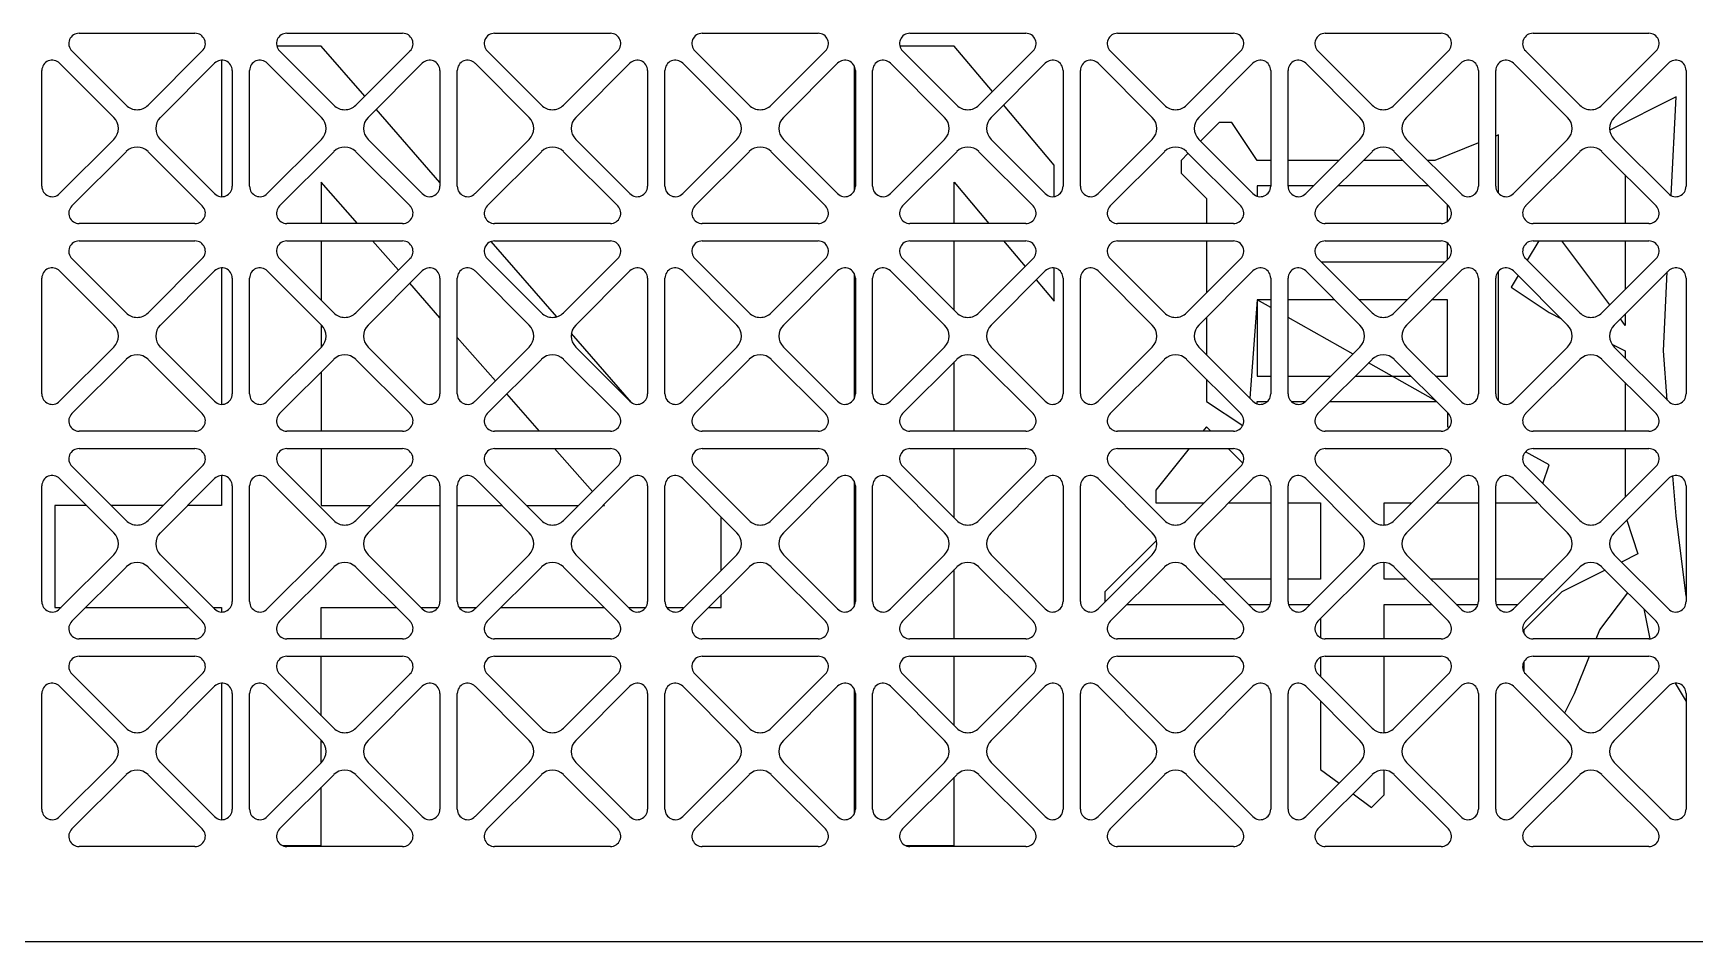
# Model space of a CAD drawing. Header units: millimetres. Extents: x 0 to 87554, y -20854 to 20404.
# Drawn here: x 49349 to 49541, y -5476.7 to -5371.7 of the extents above; entities that cross this region are included whole.
import ezdxf

# ---------------------------------------------------------------- set-up
doc = ezdxf.new("R2010")
doc.units = ezdxf.units.MM
doc.layers.get('0').update_dxf_attribs({"lineweight": 15})
doc.layers.add('4215-12657_0', color=7, linetype='Continuous')
doc.layers.add('THICK', color=7, linetype='Continuous', lineweight=0)

# ---------------------------------------------------------------- blocks, each defined once
blk = doc.blocks.new('e4tggg')
at = {"layer": '4215-12657_0', "color": 87, "linetype": 'Continuous'}
for p, q in [((207.12, -1726.2), (220.5, -1726.2)), ((235.1, -1727.7), (229.97, -1727.7)), ((231.12, -1726.2), (244.5, -1726.2)), ((240.12, -1733.47), (235.1, -1727.7)), ((255.12, -1726.2), (268.5, -1726.2)), ((279.12, -1726.2), (292.5, -1726.2)), ((308.24, -1727.7), (301.97, -1727.7)), ((303.12, -1726.2), (316.5, -1726.2)), ((312.65, -1732.95), (308.24, -1727.7)), ((327.12, -1726.2), (340.5, -1726.2)), ((351.12, -1726.2), (364.5, -1726.2)), ((375.12, -1726.2), (388.5, -1726.2)), ((204.86, -1729.66), (211.12, -1735.93)), ((212.54, -1734.51), (206.27, -1728.25)), ((221.35, -1728.25), (215.08, -1734.51)), ((216.5, -1735.93), (222.76, -1729.66)), ((223.55, -1729.32), (223.55, -1745.08)), ((228.86, -1729.66), (235.12, -1735.93)), ((236.54, -1734.51), (230.27, -1728.25)), ((245.35, -1728.25), (239.08, -1734.51)), ((240.5, -1735.93), (246.76, -1729.66)), ((252.86, -1729.66), (259.12, -1735.93)), ((260.54, -1734.51), (254.27, -1728.25)), ((269.35, -1728.25), (263.08, -1734.51)), ((264.5, -1735.93), (270.76, -1729.66)), ((276.86, -1729.66), (283.12, -1735.93)), ((284.54, -1734.51), (278.27, -1728.25)), ((293.35, -1728.25), (287.08, -1734.51)), ((288.5, -1735.93), (294.76, -1729.66)), ((300.86, -1729.66), (307.12, -1735.93)), ((308.54, -1734.51), (302.27, -1728.25)), ((317.35, -1728.25), (311.08, -1734.51)), ((312.5, -1735.93), (318.76, -1729.66)), ((324.86, -1729.66), (331.12, -1735.93)), ((332.54, -1734.51), (326.27, -1728.25)), ((341.35, -1728.25), (335.08, -1734.51)), ((336.5, -1735.93), (342.76, -1729.66)), ((348.86, -1729.66), (355.12, -1735.93)), ((356.54, -1734.51), (350.27, -1728.25)), ((365.35, -1728.25), (359.08, -1734.51)), ((360.5, -1735.93), (366.76, -1729.66)), ((372.86, -1729.66), (379.12, -1735.93)), ((380.54, -1734.51), (374.27, -1728.25)), ((389.35, -1728.25), (383.08, -1734.51)), ((384.5, -1735.93), (390.76, -1729.66)), ((202.81, -1743.89), (202.81, -1730.51)), ((224.81, -1730.51), (224.81, -1743.89)), ((226.81, -1743.89), (226.81, -1730.51)), ((248.81, -1730.51), (248.81, -1743.89)), ((250.81, -1743.89), (250.81, -1730.51)), ((272.81, -1730.51), (272.81, -1743.89)), ((274.81, -1743.89), (274.81, -1730.51)), ((296.69, -1729.99), (296.69, -1744.41)), ((296.81, -1730.51), (296.81, -1743.89)), ((298.81, -1743.89), (298.81, -1730.51)), ((320.81, -1730.51), (320.81, -1743.89)), ((322.81, -1743.89), (322.81, -1730.51)), ((344.81, -1730.51), (344.81, -1743.89)), ((346.81, -1743.89), (346.81, -1730.51)), ((368.81, -1730.51), (368.81, -1743.89)), ((370.81, -1743.89), (370.81, -1730.51)), ((392.81, -1730.51), (392.81, -1743.89)), ((391.65, -1733.56), (383.99, -1737.39)), ((391.08, -1744.96), (391.65, -1733.56)), ((248.81, -1743.45), (241.44, -1734.98)), ((319.79, -1741.46), (313.94, -1734.49)), ((338.85, -1736.5), (336.69, -1738.66)), ((340.32, -1736.5), (338.85, -1736.5)), ((343.25, -1740.9), (340.32, -1736.5)), ((211.12, -1738.47), (204.86, -1744.74)), ((222.76, -1744.74), (216.5, -1738.47)), ((235.12, -1738.47), (228.86, -1744.74)), ((246.76, -1744.74), (240.5, -1738.47)), ((259.12, -1738.47), (252.86, -1744.74)), ((270.76, -1744.74), (264.5, -1738.47)), ((283.12, -1738.47), (276.86, -1744.74)), ((294.76, -1744.74), (288.5, -1738.47)), ((307.12, -1738.47), (300.86, -1744.74)), ((318.76, -1744.74), (312.5, -1738.47)), ((331.12, -1738.47), (324.86, -1744.74)), ((342.76, -1744.74), (336.5, -1738.47)), ((355.12, -1738.47), (348.86, -1744.74)), ((366.76, -1744.74), (360.5, -1738.47)), ((368.81, -1738.88), (363.78, -1740.9)), ((371.12, -1737.96), (370.81, -1738.08)), ((371.12, -1744.68), (371.12, -1737.96)), ((379.12, -1738.47), (372.86, -1744.74)), ((390.76, -1744.74), (384.5, -1738.47)), ((206.27, -1746.15), (212.54, -1739.89)), ((215.08, -1739.89), (221.35, -1746.15)), ((230.27, -1746.15), (236.54, -1739.89)), ((239.08, -1739.89), (245.35, -1746.15)), ((254.27, -1746.15), (260.54, -1739.89)), ((263.08, -1739.89), (269.35, -1746.15)), ((278.27, -1746.15), (284.54, -1739.89)), ((287.08, -1739.89), (293.35, -1746.15)), ((302.27, -1746.15), (308.54, -1739.89)), ((311.08, -1739.89), (317.35, -1746.15)), ((326.27, -1746.15), (332.54, -1739.89)), ((335.27, -1740.08), (334.45, -1740.9)), ((334.45, -1740.9), (334.45, -1742.36)), ((335.08, -1739.89), (341.35, -1746.15)), ((344.81, -1740.9), (343.25, -1740.9)), ((352.7, -1740.9), (346.81, -1740.9)), ((350.27, -1746.15), (356.54, -1739.89)), ((360.09, -1740.9), (355.53, -1740.9)), ((359.08, -1739.89), (365.35, -1746.15)), ((363.78, -1740.9), (362.92, -1740.9)), ((374.27, -1746.15), (380.54, -1739.89)), ((383.08, -1739.89), (389.35, -1746.15)), ((319.79, -1745.07), (319.79, -1741.46)), ((334.45, -1742.36), (337.39, -1745.3)), ((385.78, -1742.58), (385.78, -1748.2)), ((239.28, -1748.2), (235.1, -1743.42)), ((235.1, -1743.42), (235.1, -1748.2)), ((308.24, -1743.42), (312.25, -1748.2)), ((308.24, -1748.2), (308.24, -1743.42)), ((344.81, -1743.83), (343.25, -1743.83)), ((343.25, -1743.83), (343.25, -1745.03)), ((349.77, -1743.83), (346.81, -1743.83)), ((363.03, -1743.83), (352.6, -1743.83)), ((337.39, -1745.3), (337.39, -1748.2)), ((365.25, -1747.93), (365.25, -1746.05)), ((220.5, -1748.2), (207.12, -1748.2)), ((244.5, -1748.2), (231.12, -1748.2)), ((268.5, -1748.2), (255.12, -1748.2)), ((292.5, -1748.2), (279.12, -1748.2)), ((316.5, -1748.2), (303.12, -1748.2)), ((340.5, -1748.2), (327.12, -1748.2)), ((364.5, -1748.2), (351.12, -1748.2)), ((388.5, -1748.2), (375.12, -1748.2)), ((207.12, -1750.2), (220.5, -1750.2)), ((231.12, -1750.2), (244.5, -1750.2)), ((235.1, -1750.2), (235.1, -1757.07)), ((244.01, -1753.59), (241.03, -1750.2)), ((262.31, -1758.96), (254.74, -1750.27)), ((255.12, -1750.2), (268.5, -1750.2)), ((279.12, -1750.2), (292.5, -1750.2)), ((303.12, -1750.2), (316.5, -1750.2)), ((308.24, -1758.21), (308.24, -1750.2)), ((313.93, -1750.2), (316.42, -1753.17)), ((327.12, -1750.2), (340.5, -1750.2)), ((337.39, -1750.2), (337.39, -1756.21)), ((351.12, -1750.2), (364.5, -1750.2)), ((365.25, -1752.35), (365.25, -1750.47)), ((375.8, -1750.2), (374.46, -1752.43)), ((375.12, -1750.2), (388.5, -1750.2)), ((384.01, -1757.59), (378.46, -1750.2)), ((385.78, -1750.2), (385.78, -1755.82)), ((212.54, -1758.51), (206.27, -1752.25)), ((221.35, -1752.25), (215.08, -1758.51)), ((236.54, -1758.51), (230.27, -1752.25)), ((245.35, -1752.25), (239.08, -1758.51)), ((260.54, -1758.51), (254.27, -1752.25)), ((269.35, -1752.25), (263.08, -1758.51)), ((284.54, -1758.51), (278.27, -1752.25)), ((293.35, -1752.25), (287.08, -1758.51)), ((308.54, -1758.51), (302.27, -1752.25)), ((317.35, -1752.25), (311.08, -1758.51)), ((332.54, -1758.51), (326.27, -1752.25)), ((341.35, -1752.25), (335.08, -1758.51)), ((356.54, -1758.51), (350.27, -1752.25)), ((350.65, -1752.63), (364.97, -1752.63)), ((365.35, -1752.25), (359.08, -1758.51)), ((380.54, -1758.51), (374.27, -1752.25)), ((389.35, -1752.25), (383.08, -1758.51)), ((202.81, -1767.89), (202.81, -1754.51)), ((204.86, -1753.66), (211.12, -1759.93)), ((216.5, -1759.93), (222.76, -1753.66)), ((223.55, -1753.32), (223.55, -1769.08)), ((224.81, -1754.51), (224.81, -1767.89)), ((226.81, -1767.89), (226.81, -1754.51)), ((228.86, -1753.66), (235.12, -1759.93)), ((240.5, -1759.93), (246.76, -1753.66)), ((248.81, -1754.51), (248.81, -1767.89)), ((250.81, -1767.89), (250.81, -1754.51)), ((252.86, -1753.66), (259.12, -1759.93)), ((264.5, -1759.93), (270.76, -1753.66)), ((272.81, -1754.51), (272.81, -1767.89)), ((274.81, -1767.89), (274.81, -1754.51)), ((276.86, -1753.66), (283.12, -1759.93)), ((288.5, -1759.93), (294.76, -1753.66)), ((296.69, -1753.99), (296.69, -1768.41)), ((296.81, -1754.51), (296.81, -1767.89)), ((298.81, -1767.89), (298.81, -1754.51)), ((300.86, -1753.66), (307.12, -1759.93)), ((312.5, -1759.93), (318.76, -1753.66)), ((317.71, -1754.71), (319.79, -1757.18)), ((319.79, -1757.18), (319.79, -1753.33)), ((320.81, -1754.51), (320.81, -1767.89)), ((322.81, -1767.89), (322.81, -1754.51)), ((324.86, -1753.66), (331.12, -1759.93)), ((336.5, -1759.93), (342.76, -1753.66)), ((344.81, -1754.51), (344.81, -1767.89)), ((346.81, -1767.89), (346.81, -1754.51)), ((348.86, -1753.66), (355.12, -1759.93)), ((360.5, -1759.93), (366.76, -1753.66)), ((368.81, -1754.51), (368.81, -1767.89)), ((370.81, -1767.89), (370.81, -1754.51)), ((371.12, -1768.68), (371.12, -1753.72)), ((373.4, -1754.2), (372.58, -1755.56)), ((372.86, -1753.66), (379.12, -1759.93)), ((384.5, -1759.93), (390.76, -1753.66)), ((390.18, -1762.89), (390.64, -1753.79)), ((392.81, -1754.51), (392.81, -1767.89)), ((248.81, -1759.08), (245.33, -1755.1)), ((372.58, -1755.56), (376.98, -1758.49)), ((343.25, -1757.03), (342.38, -1768.36)), ((344.81, -1757.03), (343.25, -1757.03)), ((344.81, -1757.91), (343.25, -1757.03)), ((343.25, -1757.03), (343.25, -1765.83)), ((352.22, -1757.03), (346.81, -1757.03)), ((360.57, -1757.03), (355.05, -1757.03)), ((365.25, -1757.03), (363.4, -1757.03)), ((365.25, -1765.83), (365.25, -1757.03)), ((376.98, -1758.49), (378.4, -1759.2)), ((385.78, -1758.64), (385.78, -1759.96)), ((235.1, -1759.93), (235.1, -1762.47)), ((337.39, -1759.04), (337.39, -1763.36)), ((354.32, -1763.28), (346.81, -1759.04)), ((385.78, -1759.96), (385.22, -1759.21)), ((211.12, -1762.47), (204.86, -1768.74)), ((222.76, -1768.74), (216.5, -1762.47)), ((235.12, -1762.47), (228.86, -1768.74)), ((246.76, -1768.74), (240.5, -1762.47)), ((255.21, -1766.38), (250.81, -1761.36)), ((259.12, -1762.47), (252.86, -1768.74)), ((270.95, -1768.89), (264, -1760.9)), ((270.76, -1768.74), (264.5, -1762.47)), ((283.12, -1762.47), (276.86, -1768.74)), ((294.76, -1768.74), (288.5, -1762.47)), ((307.12, -1762.47), (300.86, -1768.74)), ((318.76, -1768.74), (312.5, -1762.47)), ((331.12, -1762.47), (324.86, -1768.74)), ((342.76, -1768.74), (336.5, -1762.47)), ((355.12, -1762.47), (348.86, -1768.74)), ((366.76, -1768.74), (360.5, -1762.47)), ((379.12, -1762.47), (372.86, -1768.74)), ((384.23, -1762.12), (385.78, -1762.89)), ((390.76, -1768.74), (384.5, -1762.47)), ((206.27, -1770.15), (212.54, -1763.89)), ((215.08, -1763.89), (221.35, -1770.15)), ((230.27, -1770.15), (236.54, -1763.89)), ((239.08, -1763.89), (245.35, -1770.15)), ((254.27, -1770.15), (260.54, -1763.89)), ((263.08, -1763.89), (269.35, -1770.15)), ((278.27, -1770.15), (284.54, -1763.89)), ((287.08, -1763.89), (293.35, -1770.15)), ((302.27, -1770.15), (308.54, -1763.89)), ((308.24, -1772.2), (308.24, -1764.19)), ((311.08, -1763.89), (317.35, -1770.15)), ((326.27, -1770.15), (332.54, -1763.89)), ((335.08, -1763.89), (341.35, -1770.15)), ((350.27, -1770.15), (356.54, -1763.89)), ((363.89, -1768.69), (356.12, -1764.3)), ((359.08, -1763.89), (365.35, -1770.15)), ((374.27, -1770.15), (380.54, -1763.89)), ((383.08, -1763.89), (389.35, -1770.15)), ((385.78, -1762.89), (385.78, -1763.76)), ((390.62, -1768.59), (390.18, -1762.89)), ((235.1, -1765.33), (235.1, -1772.2)), ((337.39, -1766.19), (337.39, -1768.76)), ((343.25, -1765.83), (344.81, -1765.83)), ((346.81, -1765.83), (351.77, -1765.83)), ((354.6, -1765.83), (361.02, -1765.83)), ((363.85, -1765.83), (365.25, -1765.83)), ((260.31, -1772.2), (256.53, -1767.89)), ((385.78, -1766.58), (385.78, -1772.2)), ((337.39, -1768.76), (341.57, -1771.55)), ((343.25, -1768.76), (344.43, -1768.76)), ((343.25, -1769.03), (343.25, -1768.76)), ((347.19, -1768.76), (348.83, -1768.76)), ((351.67, -1768.76), (363.96, -1768.76)), ((365.25, -1770.05), (365.25, -1771.69)), ((337.39, -1771.69), (336.98, -1772.2)), ((337.89, -1772.2), (337.39, -1771.69)), ((365.25, -1771.69), (365.44, -1771.74)), ((220.5, -1772.2), (207.12, -1772.2)), ((244.5, -1772.2), (231.12, -1772.2)), ((268.5, -1772.2), (255.12, -1772.2)), ((292.5, -1772.2), (279.12, -1772.2)), ((316.5, -1772.2), (303.12, -1772.2)), ((340.5, -1772.2), (327.12, -1772.2)), ((364.5, -1772.2), (351.12, -1772.2)), ((388.5, -1772.2), (375.12, -1772.2)), ((207.12, -1774.2), (220.5, -1774.2)), ((231.12, -1774.2), (244.5, -1774.2)), ((235.1, -1774.2), (235.1, -1780.77)), ((255.12, -1774.2), (268.5, -1774.2)), ((266.42, -1779.18), (262.06, -1774.2)), ((279.12, -1774.2), (292.5, -1774.2)), ((303.12, -1774.2), (316.5, -1774.2)), ((308.24, -1782.21), (308.24, -1774.2)), ((327.12, -1774.2), (340.5, -1774.2)), ((335.38, -1774.2), (331.52, -1779.02)), ((341.59, -1775.89), (339.89, -1774.2)), ((351.12, -1774.2), (364.5, -1774.2)), ((376.98, -1776.09), (374.27, -1774.56)), ((375.12, -1774.2), (388.5, -1774.2)), ((385.78, -1774.2), (385.78, -1779.82)), ((204.86, -1777.66), (211.12, -1783.93)), ((212.54, -1782.51), (206.27, -1776.25)), ((221.35, -1776.25), (215.08, -1782.51)), ((216.5, -1783.93), (222.76, -1777.66)), ((223.55, -1777.32), (223.55, -1780.77)), ((228.86, -1777.66), (235.12, -1783.93)), ((236.54, -1782.51), (230.27, -1776.25)), ((245.35, -1776.25), (239.08, -1782.51)), ((240.5, -1783.93), (246.76, -1777.66)), ((252.86, -1777.66), (259.12, -1783.93)), ((260.54, -1782.51), (254.27, -1776.25)), ((269.35, -1776.25), (263.08, -1782.51)), ((264.5, -1783.93), (270.76, -1777.66)), ((276.86, -1777.66), (283.12, -1783.93)), ((284.54, -1782.51), (278.27, -1776.25)), ((293.35, -1776.25), (287.08, -1782.51)), ((288.5, -1783.93), (294.76, -1777.66)), ((300.86, -1777.66), (307.12, -1783.93)), ((308.54, -1782.51), (302.27, -1776.25)), ((317.35, -1776.25), (311.08, -1782.51)), ((312.5, -1783.93), (318.76, -1777.66)), ((324.86, -1777.66), (331.12, -1783.93)), ((332.54, -1782.51), (326.27, -1776.25)), ((341.35, -1776.25), (335.08, -1782.51)), ((336.5, -1783.93), (342.76, -1777.66)), ((348.86, -1777.66), (355.12, -1783.93)), ((356.54, -1782.51), (350.27, -1776.25)), ((365.35, -1776.25), (359.08, -1782.51)), ((360.5, -1783.93), (366.76, -1777.66)), ((372.86, -1777.66), (379.12, -1783.93)), ((380.54, -1782.51), (374.27, -1776.25)), ((376.27, -1778.24), (376.98, -1776.09)), ((389.35, -1776.25), (383.08, -1782.51)), ((384.5, -1783.93), (390.76, -1777.66)), ((391.65, -1781.96), (391.29, -1777.36)), ((202.81, -1791.89), (202.81, -1778.51)), ((224.81, -1778.51), (224.81, -1791.89)), ((226.81, -1791.89), (226.81, -1778.51)), ((248.81, -1778.51), (248.81, -1791.89)), ((250.81, -1791.89), (250.81, -1778.51)), ((272.81, -1778.51), (272.81, -1791.89)), ((274.81, -1791.89), (274.81, -1778.51)), ((296.69, -1777.99), (296.69, -1792.41)), ((296.81, -1778.51), (296.81, -1791.89)), ((298.81, -1791.89), (298.81, -1778.51)), ((320.81, -1778.51), (320.81, -1791.89)), ((322.81, -1791.89), (322.81, -1778.51)), ((331.52, -1779.02), (331.52, -1780.49)), ((344.81, -1778.51), (344.81, -1791.89)), ((346.81, -1791.89), (346.81, -1778.51)), ((368.81, -1778.51), (368.81, -1791.89)), ((370.81, -1791.89), (370.81, -1778.51)), ((392.81, -1778.51), (392.81, -1791.89)), ((207.97, -1780.77), (204.3, -1780.77)), ((204.3, -1780.77), (204.3, -1792.57)), ((216.82, -1780.77), (210.8, -1780.77)), ((223.55, -1780.77), (219.65, -1780.77)), ((235.1, -1780.77), (240.82, -1780.77)), ((243.65, -1780.77), (248.81, -1780.77)), ((250.81, -1780.77), (255.97, -1780.77)), ((258.8, -1780.77), (264.82, -1780.77)), ((267.65, -1780.77), (267.82, -1780.77)), ((267.82, -1780.77), (267.74, -1780.68)), ((331.52, -1780.49), (337.11, -1780.49)), ((339.93, -1780.49), (344.81, -1780.49)), ((346.81, -1780.49), (350.58, -1780.49)), ((350.58, -1780.49), (350.58, -1789.29)), ((357.92, -1780.49), (361.11, -1780.49)), ((357.92, -1783.03), (357.92, -1780.49)), ((363.93, -1780.49), (368.81, -1780.49)), ((370.81, -1780.49), (375.52, -1780.49)), ((375.52, -1780.49), (375.56, -1780.36)), ((281.29, -1788.3), (281.29, -1782.1)), ((385.95, -1782.47), (387.25, -1786.36)), ((392.81, -1791.27), (391.65, -1781.96)), ((331.6, -1784.81), (325.65, -1790.76)), ((211.12, -1786.47), (204.86, -1792.74)), ((222.76, -1792.74), (216.5, -1786.47)), ((235.12, -1786.47), (228.86, -1792.74)), ((246.76, -1792.74), (240.5, -1786.47)), ((259.12, -1786.47), (252.86, -1792.74)), ((270.76, -1792.74), (264.5, -1786.47)), ((283.12, -1786.47), (276.86, -1792.74)), ((294.76, -1792.74), (288.5, -1786.47)), ((307.12, -1786.47), (300.86, -1792.74)), ((318.76, -1792.74), (312.5, -1786.47)), ((331.12, -1786.47), (324.86, -1792.74)), ((342.76, -1792.74), (336.5, -1786.47)), ((355.12, -1786.47), (348.86, -1792.74)), ((357.92, -1789.29), (357.92, -1787.37)), ((366.76, -1792.74), (360.5, -1786.47)), ((379.12, -1786.47), (372.86, -1792.74)), ((390.76, -1792.74), (384.5, -1786.47)), ((387.25, -1786.36), (385.34, -1787.31)), ((206.27, -1794.15), (212.54, -1787.89)), ((215.08, -1787.89), (221.35, -1794.15)), ((230.27, -1794.15), (236.54, -1787.89)), ((239.08, -1787.89), (245.35, -1794.15)), ((254.27, -1794.15), (260.54, -1787.89)), ((263.08, -1787.89), (269.35, -1794.15)), ((278.27, -1794.15), (284.54, -1787.89)), ((287.08, -1787.89), (293.35, -1794.15)), ((302.27, -1794.15), (308.54, -1787.89)), ((308.24, -1796.2), (308.24, -1788.19)), ((311.08, -1787.89), (317.35, -1794.15)), ((326.27, -1794.15), (332.54, -1787.89)), ((335.08, -1787.89), (341.35, -1794.15)), ((344.81, -1789.29), (339.32, -1789.29)), ((350.58, -1789.29), (346.81, -1789.29)), ((350.27, -1794.15), (356.54, -1787.89)), ((360.49, -1789.29), (357.92, -1789.29)), ((359.08, -1787.89), (365.35, -1794.15)), ((368.81, -1789.29), (363.32, -1789.29)), ((376.31, -1789.29), (370.81, -1789.29)), ((374.27, -1794.15), (380.54, -1787.89)), ((383.45, -1788.26), (378.45, -1790.76)), ((383.08, -1787.89), (389.35, -1794.15)), ((281.29, -1792.57), (281.29, -1791.13)), ((325.65, -1790.76), (325.65, -1791.94)), ((378.45, -1790.76), (374.05, -1795.16)), ((382.85, -1795.16), (386.06, -1790.87)), ((204.3, -1792.57), (205.03, -1792.57)), ((207.86, -1792.57), (219.76, -1792.57)), ((222.59, -1792.57), (223.55, -1792.57)), ((223.55, -1792.57), (223.55, -1793.08)), ((235.1, -1792.57), (243.76, -1792.57)), ((235.1, -1796.2), (235.1, -1792.57)), ((246.59, -1792.57), (248.6, -1792.57)), ((251.03, -1792.57), (253.03, -1792.57)), ((255.86, -1792.57), (267.76, -1792.57)), ((270.59, -1792.57), (272.6, -1792.57)), ((275.03, -1792.57), (277.03, -1792.57)), ((279.86, -1792.57), (281.29, -1792.57)), ((328.2, -1792.22), (339.42, -1792.22)), ((342.25, -1792.22), (344.76, -1792.22)), ((346.87, -1792.22), (349.37, -1792.22)), ((357.92, -1792.22), (363.42, -1792.22)), ((357.92, -1796.2), (357.92, -1792.22)), ((366.25, -1792.22), (368.76, -1792.22)), ((370.87, -1792.22), (373.37, -1792.22)), ((387.94, -1792.74), (388.62, -1796.18)), ((350.58, -1793.84), (350.58, -1796.07)), ((374.05, -1795.16), (374.05, -1795.53)), ((382.43, -1796.2), (382.85, -1795.16)), ((220.5, -1796.2), (207.12, -1796.2)), ((244.5, -1796.2), (231.12, -1796.2)), ((268.5, -1796.2), (255.12, -1796.2)), ((292.5, -1796.2), (279.12, -1796.2)), ((316.5, -1796.2), (303.12, -1796.2)), ((340.5, -1796.2), (327.12, -1796.2)), ((364.5, -1796.2), (351.12, -1796.2)), ((388.5, -1796.2), (375.12, -1796.2)), ((207.12, -1798.2), (220.5, -1798.2)), ((231.12, -1798.2), (244.5, -1798.2)), ((235.1, -1805.07), (235.1, -1798.2)), ((255.12, -1798.2), (268.5, -1798.2)), ((279.12, -1798.2), (292.5, -1798.2)), ((303.12, -1798.2), (316.5, -1798.2)), ((308.24, -1806.21), (308.24, -1798.2)), ((327.12, -1798.2), (340.5, -1798.2)), ((350.58, -1798.33), (350.58, -1800.56)), ((351.12, -1798.2), (364.5, -1798.2)), ((357.92, -1807.03), (357.92, -1798.2)), ((374.05, -1798.87), (374.05, -1799.92)), ((375.12, -1798.2), (388.5, -1798.2)), ((379.92, -1802.49), (381.63, -1798.2)), ((212.54, -1806.51), (206.27, -1800.25)), ((221.35, -1800.25), (215.08, -1806.51)), ((236.54, -1806.51), (230.27, -1800.25)), ((245.35, -1800.25), (239.08, -1806.51)), ((260.54, -1806.51), (254.27, -1800.25)), ((269.35, -1800.25), (263.08, -1806.51)), ((284.54, -1806.51), (278.27, -1800.25)), ((293.35, -1800.25), (287.08, -1806.51)), ((308.54, -1806.51), (302.27, -1800.25)), ((317.35, -1800.25), (311.08, -1806.51)), ((332.54, -1806.51), (326.27, -1800.25)), ((341.35, -1800.25), (335.08, -1806.51)), ((356.54, -1806.51), (350.27, -1800.25)), ((365.35, -1800.25), (359.08, -1806.51)), ((380.54, -1806.51), (374.27, -1800.25)), ((389.35, -1800.25), (383.08, -1806.51)), ((202.81, -1815.89), (202.81, -1802.51)), ((204.86, -1801.66), (211.12, -1807.93)), ((216.5, -1807.93), (222.76, -1801.66)), ((223.55, -1801.32), (223.55, -1817.08)), ((224.81, -1802.51), (224.81, -1815.89)), ((226.81, -1815.89), (226.81, -1802.51)), ((228.86, -1801.66), (235.12, -1807.93)), ((240.5, -1807.93), (246.76, -1801.66)), ((248.81, -1802.51), (248.81, -1815.89)), ((250.81, -1815.89), (250.81, -1802.51)), ((252.86, -1801.66), (259.12, -1807.93)), ((264.5, -1807.93), (270.76, -1801.66)), ((272.81, -1802.51), (272.81, -1815.89)), ((274.81, -1815.89), (274.81, -1802.51)), ((276.86, -1801.66), (283.12, -1807.93)), ((288.5, -1807.93), (294.76, -1801.66)), ((296.69, -1801.99), (296.69, -1816.41)), ((296.81, -1802.51), (296.81, -1815.89)), ((298.81, -1815.89), (298.81, -1802.51)), ((300.86, -1801.66), (307.12, -1807.93)), ((312.5, -1807.93), (318.76, -1801.66)), ((320.81, -1802.51), (320.81, -1815.89)), ((322.81, -1815.89), (322.81, -1802.51)), ((324.86, -1801.66), (331.12, -1807.93)), ((336.5, -1807.93), (342.76, -1801.66)), ((344.81, -1802.51), (344.81, -1815.89)), ((346.81, -1815.89), (346.81, -1802.51)), ((348.86, -1801.66), (355.12, -1807.93)), ((360.5, -1807.93), (366.76, -1801.66)), ((368.81, -1802.51), (368.81, -1815.89)), ((370.81, -1815.89), (370.81, -1802.51)), ((372.86, -1801.66), (379.12, -1807.93)), ((378.78, -1804.76), (379.92, -1802.49)), ((384.5, -1807.93), (390.76, -1801.66)), ((391.53, -1801.32), (392.81, -1803.45)), ((392.81, -1802.51), (392.81, -1815.89)), ((350.58, -1803.39), (350.58, -1811.29)), ((235.1, -1810.47), (235.1, -1807.93)), ((211.12, -1810.47), (204.86, -1816.74)), ((222.76, -1816.74), (216.5, -1810.47)), ((235.12, -1810.47), (228.86, -1816.74)), ((246.76, -1816.74), (240.5, -1810.47)), ((259.12, -1810.47), (252.86, -1816.74)), ((270.76, -1816.74), (264.5, -1810.47)), ((283.12, -1810.47), (276.86, -1816.74)), ((294.76, -1816.74), (288.5, -1810.47)), ((307.12, -1810.47), (300.86, -1816.74)), ((318.76, -1816.74), (312.5, -1810.47)), ((331.12, -1810.47), (324.86, -1816.74)), ((342.76, -1816.74), (336.5, -1810.47)), ((355.12, -1810.47), (348.86, -1816.74)), ((366.76, -1816.74), (360.5, -1810.47)), ((379.12, -1810.47), (372.86, -1816.74)), ((390.76, -1816.74), (384.5, -1810.47)), ((206.27, -1818.15), (212.54, -1811.89)), ((215.08, -1811.89), (221.35, -1818.15)), ((230.27, -1818.15), (236.54, -1811.89)), ((239.08, -1811.89), (245.35, -1818.15)), ((254.27, -1818.15), (260.54, -1811.89)), ((263.08, -1811.89), (269.35, -1818.15)), ((278.27, -1818.15), (284.54, -1811.89)), ((287.08, -1811.89), (293.35, -1818.15)), ((302.27, -1818.15), (308.54, -1811.89)), ((308.24, -1820.09), (308.24, -1812.19)), ((311.08, -1811.89), (317.35, -1818.15)), ((326.27, -1818.15), (332.54, -1811.89)), ((335.08, -1811.89), (341.35, -1818.15)), ((350.27, -1818.15), (356.54, -1811.89)), ((350.58, -1811.29), (352.71, -1812.88)), ((357.92, -1814.22), (357.92, -1811.37)), ((359.08, -1811.89), (365.35, -1818.15)), ((374.27, -1818.15), (380.54, -1811.89)), ((383.08, -1811.89), (389.35, -1818.15)), ((235.1, -1820.09), (235.1, -1813.33)), ((354.33, -1814.1), (356.45, -1815.69)), ((356.45, -1815.69), (357.92, -1814.22)), ((230.62, -1820.09), (235.1, -1820.09)), ((302.62, -1820.09), (308.24, -1820.09)), ((220.5, -1820.2), (207.12, -1820.2)), ((244.5, -1820.2), (231.12, -1820.2)), ((268.5, -1820.2), (255.12, -1820.2)), ((292.5, -1820.2), (279.12, -1820.2)), ((316.5, -1820.2), (303.12, -1820.2)), ((340.5, -1820.2), (327.12, -1820.2)), ((364.5, -1820.2), (351.12, -1820.2)), ((388.5, -1820.2), (375.12, -1820.2)), ((557.81, -1831.2), (-178.19, -1831.2))]:
    blk.add_line(p, q, dxfattribs=at)
for centre, radius, start, end in [((207.12, -1727.4), 1.2, 90, 225), ((220.5, -1727.4), 1.2, 315, 90), ((231.12, -1727.4), 1.2, 90, 225), ((244.5, -1727.4), 1.2, 315, 90), ((255.12, -1727.4), 1.2, 90, 225), ((268.5, -1727.4), 1.2, 315, 90), ((279.12, -1727.4), 1.2, 90, 225), ((292.5, -1727.4), 1.2, 315, 90), ((303.12, -1727.4), 1.2, 90, 225), ((316.5, -1727.4), 1.2, 315, 90), ((327.12, -1727.4), 1.2, 90, 225), ((340.5, -1727.4), 1.2, 315, 90), ((351.12, -1727.4), 1.2, 90, 225), ((364.5, -1727.4), 1.2, 315, 90), ((375.12, -1727.4), 1.2, 90, 225), ((388.5, -1727.4), 1.2, 315, 90), ((204.01, -1730.51), 1.2, 45, 180), ((223.61, -1730.51), 1.2, 0, 135), ((228.01, -1730.51), 1.2, 45, 180), ((247.61, -1730.51), 1.2, 0, 135), ((252.01, -1730.51), 1.2, 45, 180), ((271.61, -1730.51), 1.2, 0, 135), ((276.01, -1730.51), 1.2, 45, 180), ((295.61, -1730.51), 1.2, 0, 135), ((300.01, -1730.51), 1.2, 45, 180), ((319.61, -1730.51), 1.2, 0, 135), ((324.01, -1730.51), 1.2, 45, 180), ((343.61, -1730.51), 1.2, 0, 135), ((348.01, -1730.51), 1.2, 45, 180), ((367.61, -1730.51), 1.2, 0, 135), ((372.01, -1730.51), 1.2, 45, 180), ((391.61, -1730.51), 1.2, 0, 135), ((213.81, -1733.24), 1.8, 225, 315), ((237.81, -1733.24), 1.8, 225, 315), ((261.81, -1733.24), 1.8, 225, 315), ((285.81, -1733.24), 1.8, 225, 315), ((309.81, -1733.24), 1.8, 225, 315), ((333.81, -1733.24), 1.8, 225, 315), ((357.81, -1733.24), 1.8, 225, 315), ((381.81, -1733.24), 1.8, 225, 315), ((209.85, -1737.2), 1.8, 315, 45), ((217.77, -1737.2), 1.8, 135, 225), ((233.85, -1737.2), 1.8, 315, 45), ((241.77, -1737.2), 1.8, 135, 225), ((257.85, -1737.2), 1.8, 315, 45), ((265.77, -1737.2), 1.8, 135, 225), ((281.85, -1737.2), 1.8, 315, 45), ((289.77, -1737.2), 1.8, 135, 225), ((305.85, -1737.2), 1.8, 315, 45), ((313.77, -1737.2), 1.8, 135, 225), ((329.85, -1737.2), 1.8, 315, 45), ((337.77, -1737.2), 1.8, 135, 225), ((353.85, -1737.2), 1.8, 315, 45), ((361.77, -1737.2), 1.8, 135, 225), ((377.85, -1737.2), 1.8, 315, 45), ((385.77, -1737.2), 1.8, 135, 225), ((213.81, -1741.16), 1.8, 45, 135), ((237.81, -1741.16), 1.8, 45, 135), ((261.81, -1741.16), 1.8, 45, 135), ((285.81, -1741.16), 1.8, 45, 135), ((309.81, -1741.16), 1.8, 45, 135), ((333.81, -1741.16), 1.8, 45, 135), ((357.81, -1741.16), 1.8, 45, 135), ((381.81, -1741.16), 1.8, 45, 135), ((204.01, -1743.89), 1.2, 180, 315), ((223.61, -1743.89), 1.2, 225, 0), ((228.01, -1743.89), 1.2, 180, 315), ((247.61, -1743.89), 1.2, 225, 0), ((252.01, -1743.89), 1.2, 180, 315), ((271.61, -1743.89), 1.2, 225, 0), ((276.01, -1743.89), 1.2, 180, 315), ((295.61, -1743.89), 1.2, 225, 0), ((300.01, -1743.89), 1.2, 180, 315), ((319.61, -1743.89), 1.2, 225, 0), ((324.01, -1743.89), 1.2, 180, 315), ((343.61, -1743.89), 1.2, 225, 0), ((348.01, -1743.89), 1.2, 180, 315), ((367.61, -1743.89), 1.2, 225, 0), ((372.01, -1743.89), 1.2, 180, 315), ((391.61, -1743.89), 1.2, 225, 0), ((207.12, -1747), 1.2, 135, 270), ((220.5, -1747), 1.2, 270, 45), ((231.12, -1747), 1.2, 135, 270), ((244.5, -1747), 1.2, 270, 45), ((255.12, -1747), 1.2, 135, 270), ((268.5, -1747), 1.2, 270, 45), ((279.12, -1747), 1.2, 135, 270), ((292.5, -1747), 1.2, 270, 45), ((303.12, -1747), 1.2, 135, 270), ((316.5, -1747), 1.2, 270, 45), ((327.12, -1747), 1.2, 135, 270), ((340.5, -1747), 1.2, 270, 45), ((351.12, -1747), 1.2, 135, 270), ((364.5, -1747), 1.2, 270, 45), ((375.12, -1747), 1.2, 135, 270), ((388.5, -1747), 1.2, 270, 45), ((207.12, -1751.4), 1.2, 90, 225), ((220.5, -1751.4), 1.2, 315, 90), ((231.12, -1751.4), 1.2, 90, 225), ((244.5, -1751.4), 1.2, 315, 90), ((255.12, -1751.4), 1.2, 90, 225), ((268.5, -1751.4), 1.2, 315, 90), ((279.12, -1751.4), 1.2, 90, 225), ((292.5, -1751.4), 1.2, 315, 90), ((303.12, -1751.4), 1.2, 90, 225), ((316.5, -1751.4), 1.2, 315, 90), ((327.12, -1751.4), 1.2, 90, 225), ((340.5, -1751.4), 1.2, 315, 90), ((351.12, -1751.4), 1.2, 90, 225), ((364.5, -1751.4), 1.2, 315, 90), ((375.12, -1751.4), 1.2, 90, 225), ((388.5, -1751.4), 1.2, 315, 90), ((204.01, -1754.51), 1.2, 45, 180), ((223.61, -1754.51), 1.2, 0, 135), ((228.01, -1754.51), 1.2, 45, 180), ((247.61, -1754.51), 1.2, 0, 135), ((252.01, -1754.51), 1.2, 45, 180), ((271.61, -1754.51), 1.2, 0, 135), ((276.01, -1754.51), 1.2, 45, 180), ((295.61, -1754.51), 1.2, 0, 135), ((300.01, -1754.51), 1.2, 45, 180), ((319.61, -1754.51), 1.2, 0, 135), ((324.01, -1754.51), 1.2, 45, 180), ((343.61, -1754.51), 1.2, 0, 135), ((348.01, -1754.51), 1.2, 45, 180), ((367.61, -1754.51), 1.2, 0, 135), ((372.01, -1754.51), 1.2, 45, 180), ((391.61, -1754.51), 1.2, 0, 135), ((213.81, -1757.24), 1.8, 225, 315), ((237.81, -1757.24), 1.8, 225, 315), ((261.81, -1757.24), 1.8, 225, 315), ((285.81, -1757.24), 1.8, 225, 315), ((309.81, -1757.24), 1.8, 225, 315), ((333.81, -1757.24), 1.8, 225, 315), ((357.81, -1757.24), 1.8, 225, 315), ((381.81, -1757.24), 1.8, 225, 315), ((209.85, -1761.2), 1.8, 315, 45), ((217.77, -1761.2), 1.8, 135, 225), ((233.85, -1761.2), 1.8, 315, 45), ((241.77, -1761.2), 1.8, 135, 225), ((257.85, -1761.2), 1.8, 315, 45), ((265.77, -1761.2), 1.8, 135, 225), ((281.85, -1761.2), 1.8, 315, 45), ((289.77, -1761.2), 1.8, 135, 225), ((305.85, -1761.2), 1.8, 315, 45), ((313.77, -1761.2), 1.8, 135, 225), ((329.85, -1761.2), 1.8, 315, 45), ((337.77, -1761.2), 1.8, 135, 225), ((353.85, -1761.2), 1.8, 315, 45), ((361.77, -1761.2), 1.8, 135, 225), ((377.85, -1761.2), 1.8, 315, 45), ((385.77, -1761.2), 1.8, 135, 225), ((213.81, -1765.16), 1.8, 45, 135), ((237.81, -1765.16), 1.8, 45, 135), ((261.81, -1765.16), 1.8, 45, 135), ((285.81, -1765.16), 1.8, 45, 135), ((309.81, -1765.16), 1.8, 45, 135), ((333.81, -1765.16), 1.8, 45, 135), ((357.81, -1765.16), 1.8, 45, 135), ((381.81, -1765.16), 1.8, 45, 135), ((204.01, -1767.89), 1.2, 180, 315), ((223.61, -1767.89), 1.2, 225, 0), ((228.01, -1767.89), 1.2, 180, 315), ((247.61, -1767.89), 1.2, 225, 0), ((252.01, -1767.89), 1.2, 180, 315), ((271.61, -1767.89), 1.2, 225, 0), ((276.01, -1767.89), 1.2, 180, 315), ((295.61, -1767.89), 1.2, 225, 0), ((300.01, -1767.89), 1.2, 180, 315), ((319.61, -1767.89), 1.2, 225, 0), ((324.01, -1767.89), 1.2, 180, 315), ((343.61, -1767.89), 1.2, 225, 0), ((348.01, -1767.89), 1.2, 180, 315), ((367.61, -1767.89), 1.2, 225, 0), ((372.01, -1767.89), 1.2, 180, 315), ((391.61, -1767.89), 1.2, 225, 0), ((207.12, -1771), 1.2, 135, 270), ((220.5, -1771), 1.2, 270, 45), ((231.12, -1771), 1.2, 135, 270), ((244.5, -1771), 1.2, 270, 45), ((255.12, -1771), 1.2, 135, 270), ((268.5, -1771), 1.2, 270, 45), ((279.12, -1771), 1.2, 135, 270), ((292.5, -1771), 1.2, 270, 45), ((303.12, -1771), 1.2, 135, 270), ((316.5, -1771), 1.2, 270, 45), ((327.12, -1771), 1.2, 135, 270), ((340.5, -1771), 1.2, 270, 45), ((351.12, -1771), 1.2, 135, 270), ((364.5, -1771), 1.2, 270, 45), ((375.12, -1771), 1.2, 135, 270), ((388.5, -1771), 1.2, 270, 45), ((207.12, -1775.4), 1.2, 90, 225), ((220.5, -1775.4), 1.2, 315, 90), ((231.12, -1775.4), 1.2, 90, 225), ((244.5, -1775.4), 1.2, 315, 90), ((255.12, -1775.4), 1.2, 90, 225), ((268.5, -1775.4), 1.2, 315, 90), ((279.12, -1775.4), 1.2, 90, 225), ((292.5, -1775.4), 1.2, 315, 90), ((303.12, -1775.4), 1.2, 90, 225), ((316.5, -1775.4), 1.2, 315, 90), ((327.12, -1775.4), 1.2, 90, 225), ((340.5, -1775.4), 1.2, 315, 90), ((351.12, -1775.4), 1.2, 90, 225), ((364.5, -1775.4), 1.2, 315, 90), ((375.12, -1775.4), 1.2, 90, 225), ((388.5, -1775.4), 1.2, 315, 90), ((204.01, -1778.51), 1.2, 45, 180), ((223.61, -1778.51), 1.2, 0, 135), ((228.01, -1778.51), 1.2, 45, 180), ((247.61, -1778.51), 1.2, 0, 135), ((252.01, -1778.51), 1.2, 45, 180), ((271.61, -1778.51), 1.2, 0, 135), ((276.01, -1778.51), 1.2, 45, 180), ((295.61, -1778.51), 1.2, 0, 135), ((300.01, -1778.51), 1.2, 45, 180), ((319.61, -1778.51), 1.2, 0, 135), ((324.01, -1778.51), 1.2, 45, 180), ((343.61, -1778.51), 1.2, 0, 135), ((348.01, -1778.51), 1.2, 45, 180), ((367.61, -1778.51), 1.2, 0, 135), ((372.01, -1778.51), 1.2, 45, 180), ((391.61, -1778.51), 1.2, 0, 135), ((213.81, -1781.24), 1.8, 225, 315), ((237.81, -1781.24), 1.8, 225, 315), ((261.81, -1781.24), 1.8, 225, 315), ((285.81, -1781.24), 1.8, 225, 315), ((309.81, -1781.24), 1.8, 225, 315), ((333.81, -1781.24), 1.8, 225, 315), ((357.81, -1781.24), 1.8, 225, 315), ((381.81, -1781.24), 1.8, 225, 315), ((209.85, -1785.2), 1.8, 315, 45), ((217.77, -1785.2), 1.8, 135, 225), ((233.85, -1785.2), 1.8, 315, 45), ((241.77, -1785.2), 1.8, 135, 225), ((257.85, -1785.2), 1.8, 315, 45), ((265.77, -1785.2), 1.8, 135, 225), ((281.85, -1785.2), 1.8, 315, 45), ((289.77, -1785.2), 1.8, 135, 225), ((305.85, -1785.2), 1.8, 315, 45), ((313.77, -1785.2), 1.8, 135, 225), ((329.85, -1785.2), 1.8, 315, 45), ((337.77, -1785.2), 1.8, 135, 225), ((353.85, -1785.2), 1.8, 315, 45), ((361.77, -1785.2), 1.8, 135, 225), ((377.85, -1785.2), 1.8, 315, 45), ((385.77, -1785.2), 1.8, 135, 225), ((213.81, -1789.16), 1.8, 45, 135), ((237.81, -1789.16), 1.8, 45, 135), ((261.81, -1789.16), 1.8, 45, 135), ((285.81, -1789.16), 1.8, 45, 135), ((309.81, -1789.16), 1.8, 45, 135), ((333.81, -1789.16), 1.8, 45, 135), ((357.81, -1789.16), 1.8, 45, 135), ((381.81, -1789.16), 1.8, 45, 135), ((204.01, -1791.89), 1.2, 180, 315), ((223.61, -1791.89), 1.2, 225, 0), ((228.01, -1791.89), 1.2, 180, 315), ((247.61, -1791.89), 1.2, 225, 0), ((252.01, -1791.89), 1.2, 180, 315), ((271.61, -1791.89), 1.2, 225, 0), ((276.01, -1791.89), 1.2, 180, 315), ((295.61, -1791.89), 1.2, 225, 0), ((300.01, -1791.89), 1.2, 180, 315), ((319.61, -1791.89), 1.2, 225, 0), ((324.01, -1791.89), 1.2, 180, 315), ((343.61, -1791.89), 1.2, 225, 0), ((348.01, -1791.89), 1.2, 180, 315), ((367.61, -1791.89), 1.2, 225, 0), ((372.01, -1791.89), 1.2, 180, 315), ((391.61, -1791.89), 1.2, 225, 0), ((207.12, -1795), 1.2, 135, 270), ((220.5, -1795), 1.2, 270, 45), ((231.12, -1795), 1.2, 135, 270), ((244.5, -1795), 1.2, 270, 45), ((255.12, -1795), 1.2, 135, 270), ((268.5, -1795), 1.2, 270, 45), ((279.12, -1795), 1.2, 135, 270), ((292.5, -1795), 1.2, 270, 45), ((303.12, -1795), 1.2, 135, 270), ((316.5, -1795), 1.2, 270, 45), ((327.12, -1795), 1.2, 135, 270), ((340.5, -1795), 1.2, 270, 45), ((351.12, -1795), 1.2, 135, 270), ((364.5, -1795), 1.2, 270, 45), ((375.12, -1795), 1.2, 135, 270), ((388.5, -1795), 1.2, 270, 45), ((207.12, -1799.4), 1.2, 90, 225), ((220.5, -1799.4), 1.2, 315, 90), ((231.12, -1799.4), 1.2, 90, 225), ((244.5, -1799.4), 1.2, 315, 90), ((255.12, -1799.4), 1.2, 90, 225), ((268.5, -1799.4), 1.2, 315, 90), ((279.12, -1799.4), 1.2, 90, 225), ((292.5, -1799.4), 1.2, 315, 90), ((303.12, -1799.4), 1.2, 90, 225), ((316.5, -1799.4), 1.2, 315, 90), ((327.12, -1799.4), 1.2, 90, 225), ((340.5, -1799.4), 1.2, 315, 90), ((351.12, -1799.4), 1.2, 90, 225), ((364.5, -1799.4), 1.2, 315, 90), ((375.12, -1799.4), 1.2, 90, 225), ((388.5, -1799.4), 1.2, 315, 90), ((204.01, -1802.51), 1.2, 45, 180), ((223.61, -1802.51), 1.2, 0, 135), ((228.01, -1802.51), 1.2, 45, 180), ((247.61, -1802.51), 1.2, 0, 135), ((252.01, -1802.51), 1.2, 45, 180), ((271.61, -1802.51), 1.2, 0, 135), ((276.01, -1802.51), 1.2, 45, 180), ((295.61, -1802.51), 1.2, 0, 135), ((300.01, -1802.51), 1.2, 45, 180), ((319.61, -1802.51), 1.2, 0, 135), ((324.01, -1802.51), 1.2, 45, 180), ((343.61, -1802.51), 1.2, 0, 135), ((348.01, -1802.51), 1.2, 45, 180), ((367.61, -1802.51), 1.2, 0, 135), ((372.01, -1802.51), 1.2, 45, 180), ((391.61, -1802.51), 1.2, 0, 135), ((213.81, -1805.24), 1.8, 225, 315), ((237.81, -1805.24), 1.8, 225, 315), ((261.81, -1805.24), 1.8, 225, 315), ((285.81, -1805.24), 1.8, 225, 315), ((309.81, -1805.24), 1.8, 225, 315), ((333.81, -1805.24), 1.8, 225, 315), ((357.81, -1805.24), 1.8, 225, 315), ((381.81, -1805.24), 1.8, 225, 315), ((209.85, -1809.2), 1.8, 315, 45), ((217.77, -1809.2), 1.8, 135, 225), ((233.85, -1809.2), 1.8, 315, 45), ((241.77, -1809.2), 1.8, 135, 225), ((257.85, -1809.2), 1.8, 315, 45), ((265.77, -1809.2), 1.8, 135, 225), ((281.85, -1809.2), 1.8, 315, 45), ((289.77, -1809.2), 1.8, 135, 225), ((305.85, -1809.2), 1.8, 315, 45), ((313.77, -1809.2), 1.8, 135, 225), ((329.85, -1809.2), 1.8, 315, 45), ((337.77, -1809.2), 1.8, 135, 225), ((353.85, -1809.2), 1.8, 315, 45), ((361.77, -1809.2), 1.8, 135, 225), ((377.85, -1809.2), 1.8, 315, 45), ((385.77, -1809.2), 1.8, 135, 225), ((213.81, -1813.16), 1.8, 45, 135), ((237.81, -1813.16), 1.8, 45, 135), ((261.81, -1813.16), 1.8, 45, 135), ((285.81, -1813.16), 1.8, 45, 135), ((309.81, -1813.16), 1.8, 45, 135), ((333.81, -1813.16), 1.8, 45, 135), ((357.81, -1813.16), 1.8, 45, 135), ((381.81, -1813.16), 1.8, 45, 135), ((204.01, -1815.89), 1.2, 180, 315), ((223.61, -1815.89), 1.2, 225, 0), ((228.01, -1815.89), 1.2, 180, 315), ((247.61, -1815.89), 1.2, 225, 0), ((252.01, -1815.89), 1.2, 180, 315), ((271.61, -1815.89), 1.2, 225, 0), ((276.01, -1815.89), 1.2, 180, 315), ((295.61, -1815.89), 1.2, 225, 0), ((300.01, -1815.89), 1.2, 180, 315), ((319.61, -1815.89), 1.2, 225, 0), ((324.01, -1815.89), 1.2, 180, 315), ((343.61, -1815.89), 1.2, 225, 0), ((348.01, -1815.89), 1.2, 180, 315), ((367.61, -1815.89), 1.2, 225, 0), ((372.01, -1815.89), 1.2, 180, 315), ((391.61, -1815.89), 1.2, 225, 0), ((207.12, -1819), 1.2, 135, 270), ((220.5, -1819), 1.2, 270, 45), ((231.12, -1819), 1.2, 135, 270), ((244.5, -1819), 1.2, 270, 45), ((255.12, -1819), 1.2, 135, 270), ((268.5, -1819), 1.2, 270, 45), ((279.12, -1819), 1.2, 135, 270), ((292.5, -1819), 1.2, 270, 45), ((303.12, -1819), 1.2, 135, 270), ((316.5, -1819), 1.2, 270, 45), ((327.12, -1819), 1.2, 135, 270), ((340.5, -1819), 1.2, 270, 45), ((351.12, -1819), 1.2, 135, 270), ((364.5, -1819), 1.2, 270, 45), ((375.12, -1819), 1.2, 135, 270), ((388.5, -1819), 1.2, 270, 45)]:
    blk.add_arc(centre, radius, start, end, dxfattribs=at)
at = {"layer": 'THICK', "color": 87, "lineweight": -3}
blk.add_line((1633.31, -1831.2), (-498.69, -1831.2), dxfattribs=at)

msp = doc.modelspace()

# ---------------------------------------------------------------- block references
at = {"lineweight": -3}
msp.add_blockref('e4tggg', (49147.147, -3645.479, 19235.731), dxfattribs=at)

doc.saveas('drawing.dxf')
